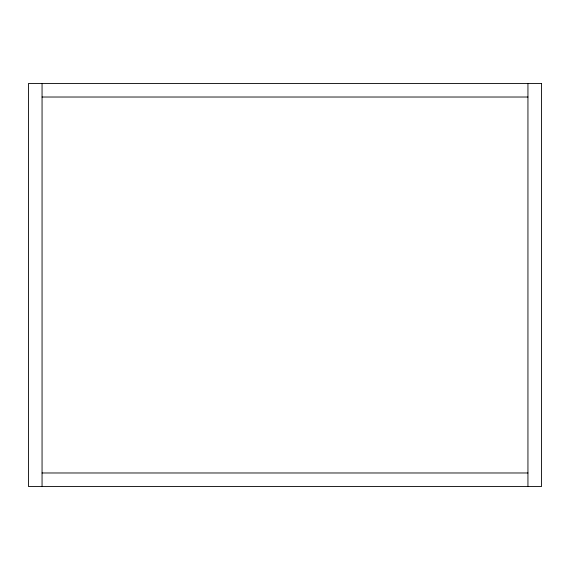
<?xml version="1.0" encoding="UTF-8"?>
<svg xmlns="http://www.w3.org/2000/svg" width="570" height="570" viewBox="0 0 570 570"><rect width="100%" height="100%" fill="white"/><g stroke="black" fill="none" stroke-linecap="round" stroke-linejoin="round"><path stroke-width="0.85" d="M42.059 97.021L527.941 97.021M42.059 472.979L527.941 472.979M527.941 83.462L527.941 486.538M42.059 83.462L42.059 486.538M541.5 83.462L28.5 83.462L28.5 486.538L541.5 486.538L541.5 83.462"/></g></svg>
